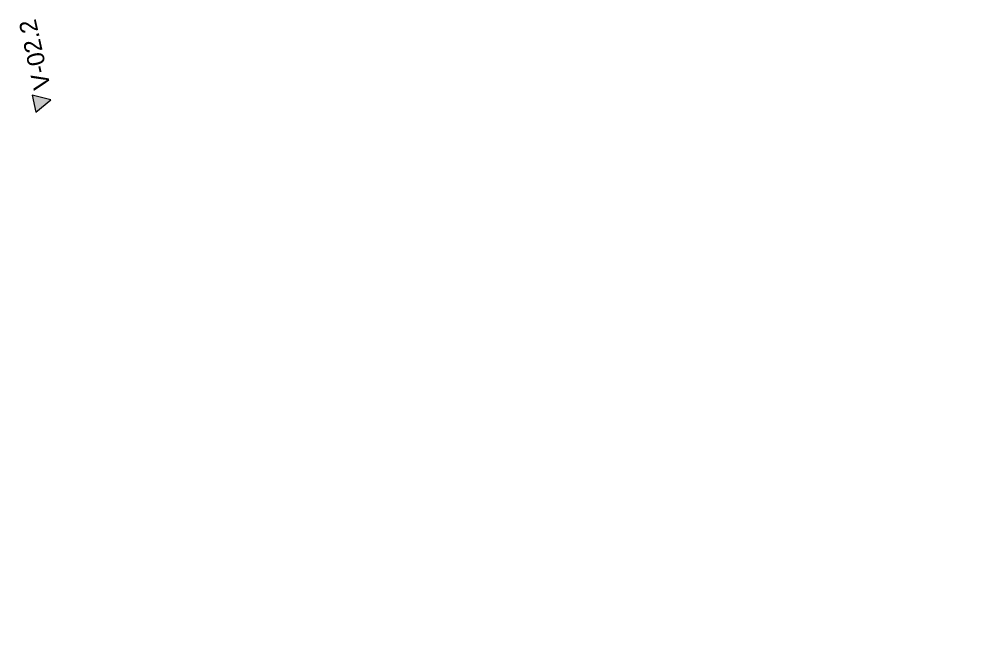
# Model space of a CAD drawing. Header units: millimetres. Extents: x 755110 to 794049, y -116979 to -66610.
# Drawn here: x 777237 to 794049, y -77606 to -66610 of the extents above; entities that cross this region are included whole.
import ezdxf

# ---------------------------------------------------------------- set-up
doc = ezdxf.new("R2010")
doc.units = ezdxf.units.MM
doc.header["$MEASUREMENT"] = 0
doc.layers.add('Marker - Elevation', color=7, linetype='Continuous')
doc.layers.add('New_Dimensioning - General', color=7, linetype='Continuous')
doc.layers.add('Marker - Elevation_Pen_No__1', color=7, linetype='Continuous', lineweight=13)
doc.layers.add('New_Dimensioning - General_Pen_No__1', color=7, linetype='Continuous', lineweight=13)
doc.styles.add('GENERATED_STYLE_1', font='')
doc.styles.get('GENERATED_STYLE_1').set_extended_font_data('Arial')
doc.dimstyles.new('GENERATED_STYLE__4', dxfattribs={"dimtxt": 100, "dimasz": 91.78744, "dimexe": 0.18, "dimexo": 40, "dimgap": 0, "dimtad": 1, "dimdec": 0, "dimzin": 0, "dimdsep": 46, "dimtxsty": 'GENERATED_STYLE_1', "dimblk": 'ARROWHEAD_5', "dimblk1": 'ARROWHEAD_5', "dimblk2": 'ARROWHEAD_5', "dimcen": 0.09, "dimclrd": 7, "dimclre": 7, "dimclrt": 7, "dimadec": 0, "dimazin": 0, "dimtfac": 1, "dimtdec": 4, "dimtmove": 0, "dimatfit": 3, "dimfxl": 0, "dimtolj": 1, "dimtzin": 0, "dimarcsym": 0})

# ---------------------------------------------------------------- blocks, each defined once
blk = doc.blocks.new('*D308')
at = {"layer": 'New_Dimensioning - General_Pen_No__1', "linetype": 'Continuous', "lineweight": 13}
for points in [[(786913, -87684), (786842, -87617), (786819, -87661)], [(785984, -88184), (786017, -88094), (785967, -88089)]]:
    blk.add_hatch(color=7, dxfattribs=at).paths.add_polyline_path(points)
at = {"layer": 'New_Dimensioning - General_Pen_No__1', "color": 7, "linetype": 'Continuous', "lineweight": 13}
for p, q in [((786819, -87661), (786842, -87617)), ((786913, -87684), (786819, -87661)), ((786913, -87684), (786842, -87617)), ((786961, -87607), (786864, -87760)), ((785984, -88184), (785967, -88089)), ((785967, -88089), (786017, -88094)), ((785893, -88183), (786143, -88186)), ((785984, -88184), (786017, -88094))]:
    blk.add_line(p, q, dxfattribs=at)
blk.add_arc((786587, -88191), 603, 66.1975, 170.4775, dxfattribs=at)
at = {"layer": 'New_Dimensioning - General_Pen_No__1', "color": 7, "lineweight": 13, "insert": (786126, -87602), "char_height": 100, "attachment_point": 7, "rotation": 12.42, "style": 'GENERATED_STYLE_1'}
blk.add_mtext('\\A1;{\\pql;\\fArial|b0|i0|c0|p34;122°}', dxfattribs=at)
blk = doc.blocks.new('ARROWHEAD_5')
at = {"linetype": 'Continuous', "lineweight": 0}
blk.add_hatch(color=0, dxfattribs=at).paths.add_polyline_path([(-1, 0.2679), (0, 0), (-1, -0.2679)])
at = {"color": 0, "linetype": 'Continuous', "lineweight": 0}
blk.add_line((0, 0), (-1, 0), dxfattribs=at)

msp = doc.modelspace()

# ---------------------------------------------------------------- hatches: boundary and pattern name
at = {"layer": 'Marker - Elevation', "linetype": 'Continuous', "lineweight": 0, "true_color": 0x000000}
msp.add_hatch(color=18, dxfattribs=at).paths.add_polyline_path([(777462.9, -67932), (777527.4, -68225), (777788.1, -68014)])

# ---------------------------------------------------------------- linework, layer by layer
at = {"layer": 'Marker - Elevation_Pen_No__1', "color": 7, "linetype": 'Continuous', "lineweight": 13, "flags": 128}
msp.add_lwpolyline([(777462.9, -67932), (777527.4, -68225), (777788.1, -68014)], close=True, dxfattribs=at)

# ---------------------------------------------------------------- texts
at = {"layer": 'Marker - Elevation_Pen_No__1', "color": 7, "lineweight": 13, "insert": (777523, -66588), "char_height": 300, "attachment_point": 9, "rotation": 102.42002, "style": 'GENERATED_STYLE_1'}
msp.add_mtext('\\A1;{\\pqr;\\pt0;\\fArial|b0|i0|c0|p34;V-02.2}', dxfattribs=at)

# ---------------------------------------------------------------- dimensions: what is measured, and where the dimension line sits
at = {"layer": 'New_Dimensioning - General', "color": 7, "linetype": 'Continuous', "lineweight": 13}
dim = msp.add_angular_dim_3p(base=(786300.7, -87660.4), center=(786586.9, -88191.2), p1=(786343.2, -88188.4), p2=(794048.8, -76556.9), dimstyle='GENERATED_STYLE__4', dxfattribs=at)
dim.commit()
dim.dimension.update_dxf_attribs({"geometry": '*D308', "text_midpoint": (786253.1, -87522.4), "dimtype": 165, "text_rotation": 12.42002})

doc.saveas('drawing.dxf')
